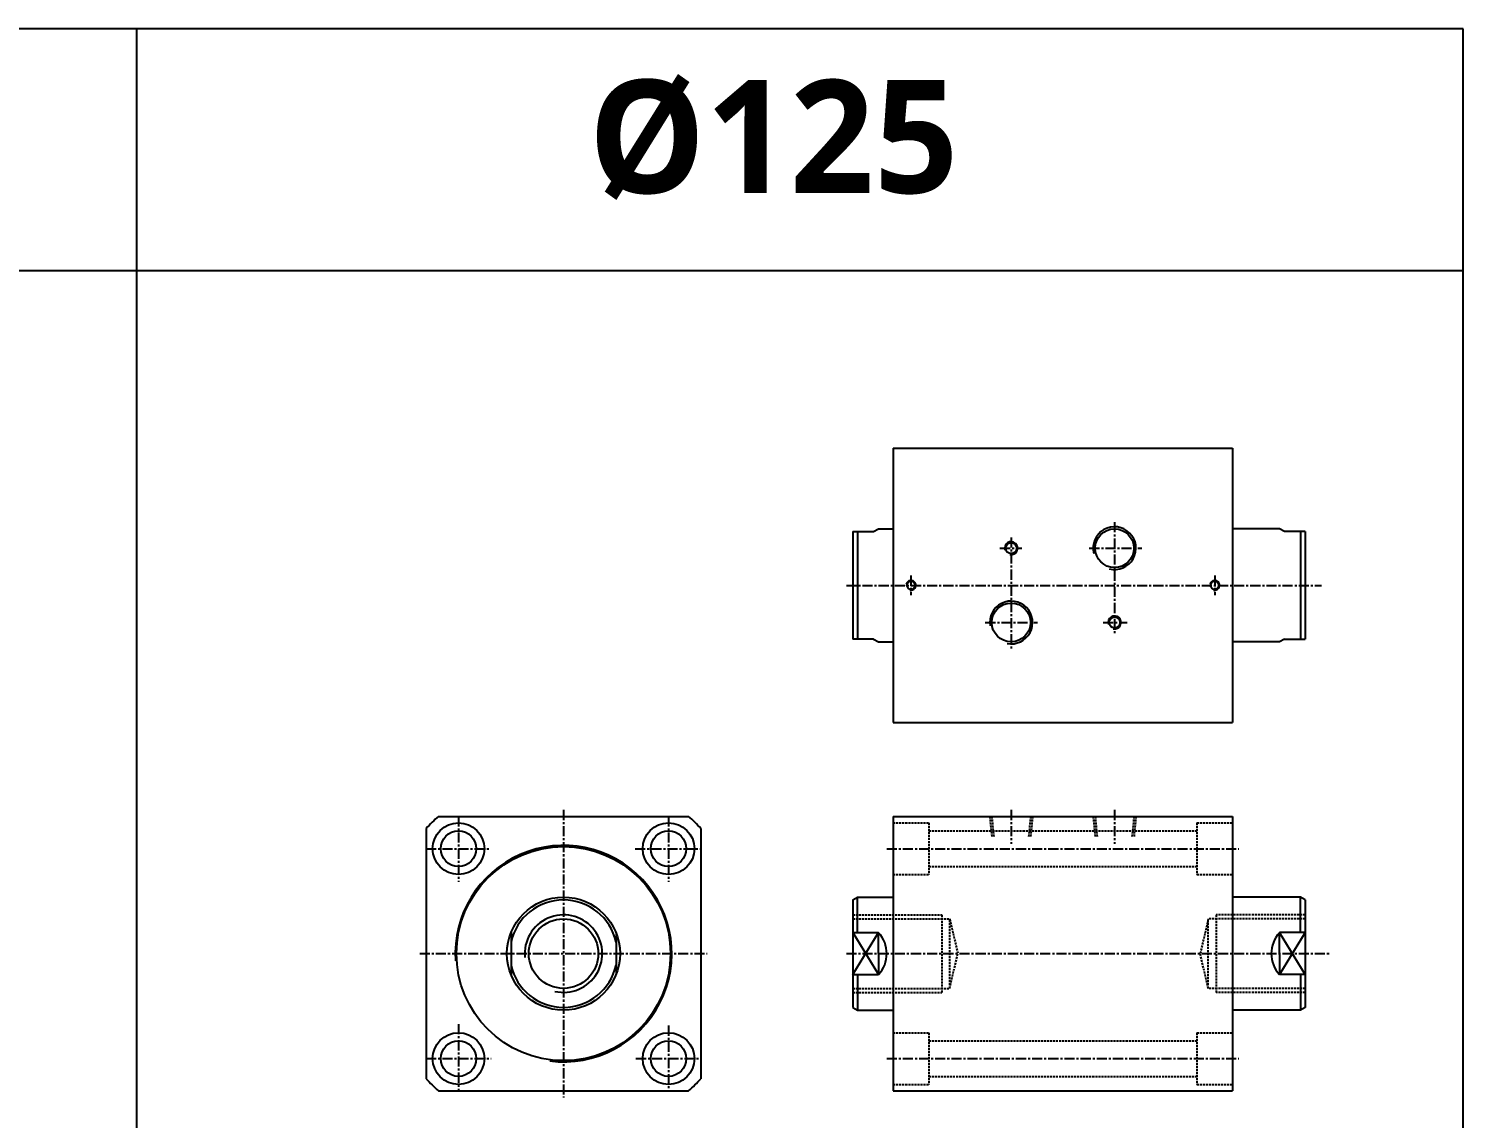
# Model space of a CAD drawing. Extents: x 0 to 4236, y -3 to 1298.
# Drawn here: x 3348 to 4236, y 623 to 1298 of the extents above; entities that cross this region are included whole.
import ezdxf

# ---------------------------------------------------------------- set-up
doc = ezdxf.new("R2010")
doc.units = 0
doc.header["$LTSCALE"] = 5
doc.header["$MEASUREMENT"] = 0
doc.linetypes.add('CENTER', pattern=[2, 1.25, -0.25, 0.25, -0.25])
doc.linetypes.add('HIDDEN', pattern=[0.375, 0.25, -0.125])
doc.layers.get('0').update_dxf_attribs({"linetype": 'CONTINUOUS'})
doc.layers.add('HIDDEN', color=2, linetype='HIDDEN')
doc.layers.add('ML', color=3, linetype='CONTINUOUS')
doc.styles.add('문자', font='romans.shx')

msp = doc.modelspace()

# ---------------------------------------------------------------- linework, layer by layer
for p, q in [((4236, 1298), (0, 1298)), ((3415, 0), (3415, 1298)), ((4236, 0), (4236, 1298)), ((4236, 1148), (0, 1148)), ((3883.13, 1038.28), (3883.13, 953.28)), ((3883.13, 1038.28), (4093.13, 1038.28)), ((4093.13, 1038.28), (4093.13, 868.28)), ((3858.13, 986.55), (3858.13, 920.01)), ((3858.13, 986.55), (3871.02, 986.55)), ((3861.13, 986.55), (3861.13, 920.01)), ((3871.02, 986.55), (3874.02, 988.28)), ((3874.02, 988.28), (3883.13, 988.28)), ((4122.24, 988.28), (4093.13, 988.28)), ((4125.24, 986.55), (4122.24, 988.28)), ((4138.13, 986.55), (4125.24, 986.55)), ((4135.13, 986.55), (4135.13, 920.01)), ((4138.13, 986.55), (4138.13, 920.01)), ((3883.13, 953.28), (3883.13, 868.28)), ((3871.02, 920.01), (3858.13, 920.01)), ((3871.02, 920.01), (3874.02, 918.28)), ((3874.02, 918.28), (3883.13, 918.28)), ((4122.24, 918.28), (4093.13, 918.28)), ((4125.24, 920.01), (4122.24, 918.28)), ((4125.24, 920.01), (4138.13, 920.01)), ((3883.13, 868.28), (4093.13, 868.28)), ((3601.61, 810.2), (3756.53, 810.2)), ((3883.13, 810.2), (3883.13, 743.2)), ((3883.13, 810.2), (4093.13, 810.2)), ((4093.13, 810.2), (4093.13, 640.2)), ((3594.07, 802.66), (3594.07, 647.74)), ((3764.07, 802.66), (3764.07, 647.74)), ((3858.13, 758.46), (3861.13, 760.2)), ((3858.13, 758.46), (3858.13, 691.93)), ((3861.13, 760.2), (3883.13, 760.2)), ((3861.13, 738.19), (3861.13, 760.2)), ((4135.13, 760.2), (4093.13, 760.2)), ((4138.13, 758.46), (4135.13, 760.2)), ((4135.13, 738.19), (4135.13, 760.2)), ((4138.13, 758.46), (4138.13, 691.93)), ((3646.57, 738.19), (3646.57, 712.21)), ((3711.57, 738.19), (3711.57, 712.21)), ((3858.13, 738.19), (3874.02, 738.19)), ((3874.02, 725.2), (3874.02, 738.19)), ((3883.13, 743.2), (3883.13, 640.2)), ((4122.24, 725.2), (4122.24, 738.19)), ((4138.13, 738.19), (4122.24, 738.19)), ((3874.02, 725.2), (3874.02, 712.21)), ((4122.24, 725.2), (4122.24, 712.21)), ((3858.13, 712.21), (3874.02, 712.21)), ((3861.13, 712.21), (3861.13, 690.2)), ((4138.13, 712.21), (4122.24, 712.21)), ((4135.13, 712.21), (4135.13, 690.2)), ((3858.13, 691.93), (3861.13, 690.2)), ((3861.13, 690.2), (3883.13, 690.2)), ((4135.13, 690.2), (4093.13, 690.2)), ((4138.13, 691.93), (4135.13, 690.2)), ((3601.61, 640.2), (3756.53, 640.2)), ((3883.13, 640.2), (4093.13, 640.2))]:
    msp.add_line(p, q)
at = {"color": 7}
for centre, radius in [((4020.13, 976.28), 12), ((3956.13, 976.28), 3.38), ((3894.13, 953.28), 2.5), ((4082.13, 953.28), 2.5), ((3956.13, 930.28), 12), ((4020.13, 930.28), 3.38), ((3679.07, 725.2), 66.25)]:
    msp.add_circle(centre, radius, dxfattribs=at)
for centre, radius in [((3614.07, 790.2), 16), ((3614.07, 790.2), 11), ((3744.07, 790.2), 16), ((3744.07, 790.2), 11), ((3679.07, 725.2), 35), ((3679.07, 725.2), 21.5), ((3614.07, 660.2), 16), ((3744.07, 660.2), 16), ((3614.07, 660.2), 11), ((3744.07, 660.2), 11)]:
    msp.add_circle(centre, radius)
for centre, radius, start, end in [((3679.07, 725.2), 115, 132.34261, 137.65739), ((3679.07, 725.2), 115, 42.34261, 47.65739), ((3679.07, 725.2), 33.27, 12.33474, 167.66526), ((3860.08, 725.2), 19.05, 317.02091, 42.97909), ((4136.19, 725.2), 19.05, 137.02091, 222.97909), ((3679.07, 725.2), 33.27, 192.33474, 347.66526), ((3679.07, 725.2), 115, 222.34261, 227.65739), ((3679.07, 725.2), 115, 312.34261, 317.65739)]:
    msp.add_arc(centre, radius, start, end)
at = {"layer": 'HIDDEN'}
for p, q in [((3942.88, 810.2), (3944.13, 797.2)), ((3944.13, 810.2), (3945.38, 797.2)), ((3968.13, 810.2), (3966.88, 797.2)), ((3969.38, 810.2), (3968.13, 797.2)), ((4006.88, 810.2), (4008.13, 797.2)), ((4008.13, 810.2), (4009.38, 797.2)), ((4032.13, 810.2), (4030.88, 797.2)), ((4033.38, 810.2), (4032.13, 797.2)), ((3883.13, 806.2), (3905.13, 806.2)), ((3905.13, 806.2), (3905.13, 774.2)), ((3905.13, 801.2), (4071.13, 801.2)), ((4071.13, 806.2), (4071.13, 774.2)), ((4071.13, 806.2), (4093.13, 806.2)), ((3883.13, 774.2), (3905.13, 774.2)), ((3905.13, 779.2), (4071.13, 779.2)), ((4071.13, 774.2), (4093.13, 774.2)), ((3858.13, 749.2), (3913.13, 749.2)), ((3858.13, 746.7), (3918.13, 746.7)), ((3913.13, 749.2), (3913.13, 701.2)), ((3918.13, 703.7), (3918.13, 746.7)), ((3918.13, 746.7), (3923.13, 725.2)), ((4078.13, 746.7), (4073.13, 725.2)), ((4138.13, 746.7), (4078.13, 746.7)), ((4078.13, 703.7), (4078.13, 746.7)), ((4138.13, 749.2), (4083.13, 749.2)), ((4083.13, 749.2), (4083.13, 701.2)), ((3918.13, 703.7), (3923.13, 725.2)), ((4078.13, 703.7), (4073.13, 725.2)), ((3858.13, 703.7), (3918.13, 703.7)), ((4138.13, 703.7), (4078.13, 703.7)), ((3858.13, 701.2), (3913.13, 701.2)), ((4138.13, 701.2), (4083.13, 701.2)), ((3883.13, 676.2), (3905.13, 676.2)), ((3905.13, 676.2), (3905.13, 644.2)), ((4071.13, 676.2), (4071.13, 644.2)), ((4071.13, 676.2), (4093.13, 676.2)), ((3905.13, 671.2), (4071.13, 671.2)), ((3905.13, 649.2), (4071.13, 649.2)), ((3883.13, 644.2), (3905.13, 644.2)), ((4071.13, 644.2), (4093.13, 644.2))]:
    msp.add_line(p, q, dxfattribs=at)
at = {"layer": 'ML', "color": 1, "linetype": 'CENTER'}
for p, q in [((4020.13, 992.36), (4020.13, 922.87)), ((3956.13, 982.99), (3956.13, 913.5)), ((3949.21, 976.28), (3962.73, 976.28)), ((4004.47, 976.28), (4037.03, 976.28)), ((3894.13, 959.27), (3894.13, 947.14)), ((4082.13, 959.27), (4082.13, 947.14)), ((3854.13, 953.28), (4148.33, 953.28)), ((3940.1, 930.28), (3972.39, 930.28)), ((4013.02, 930.28), (4027.93, 930.28)), ((3614.07, 810.2), (3614.07, 769.68)), ((3679.07, 814.2), (3679.07, 636.2)), ((3744.07, 810.2), (3744.07, 769.68)), ((3956.13, 814.2), (3956.13, 793.2)), ((4020.13, 814.2), (4020.13, 793.2)), ((3594.07, 790.2), (3633.8, 790.2)), ((3723.42, 790.2), (3764.07, 790.2)), ((3879.13, 790.2), (4097.13, 790.2)), ((3590.07, 725.2), (3768.07, 725.2)), ((3854.13, 725.2), (4152.89, 725.2)), ((3614.07, 681.54), (3614.07, 640.2)), ((3744.07, 680.6), (3744.07, 640.2)), ((3594.07, 660.2), (3634.27, 660.2)), ((3723.89, 660.2), (3764.07, 660.2)), ((3879.13, 660.2), (4097.13, 660.2))]:
    msp.add_line(p, q, dxfattribs=at)
at = {"layer": 'ML'}
for p, q in [((3858.13, 738.19), (3874.02, 712.21)), ((3858.13, 712.21), (3874.02, 738.19)), ((4138.13, 738.19), (4122.24, 712.21)), ((4138.13, 712.21), (4122.24, 738.19))]:
    msp.add_line(p, q, dxfattribs=at)
at = {"layer": 'ML', "color": 2}
msp.add_lwpolyline([(3613.47, 738.81), (3613.41, 738.81)], dxfattribs=at)
at = {"layer": 'ML'}
for centre, radius, start, end in [((4020.13, 976.28), 13.25, 255.78483, 194.33554), ((3956.13, 976.28), 4, 259.03938, 197.26662), ((3894.13, 953.28), 3, 254.67946, 164.77207), ((4082.13, 953.28), 3, 254.67946, 164.77207), ((3956.13, 930.28), 13.25, 259.41703, 189.19157), ((4020.13, 930.28), 4, 259.03938, 197.26662), ((3679.07, 725.2), 67, 262.72411, 183.79217), ((3679.07, 725.2), 24, 257.1061, 185.85856)]:
    msp.add_arc(centre, radius, start, end, dxfattribs=at)

# ---------------------------------------------------------------- texts
at = {"insert": (3694.48, 1266.22), "char_height": 70, "attachment_point": 1, "style": '문자'}
msp.add_mtext_dynamic_manual_height_columns('{\\fMalgun Gothic|b1|i0|c129|p50;%%C125}', width=124.5326, gutter_width=16, heights=[-75.56], dxfattribs=at)

doc.saveas('drawing.dxf')
